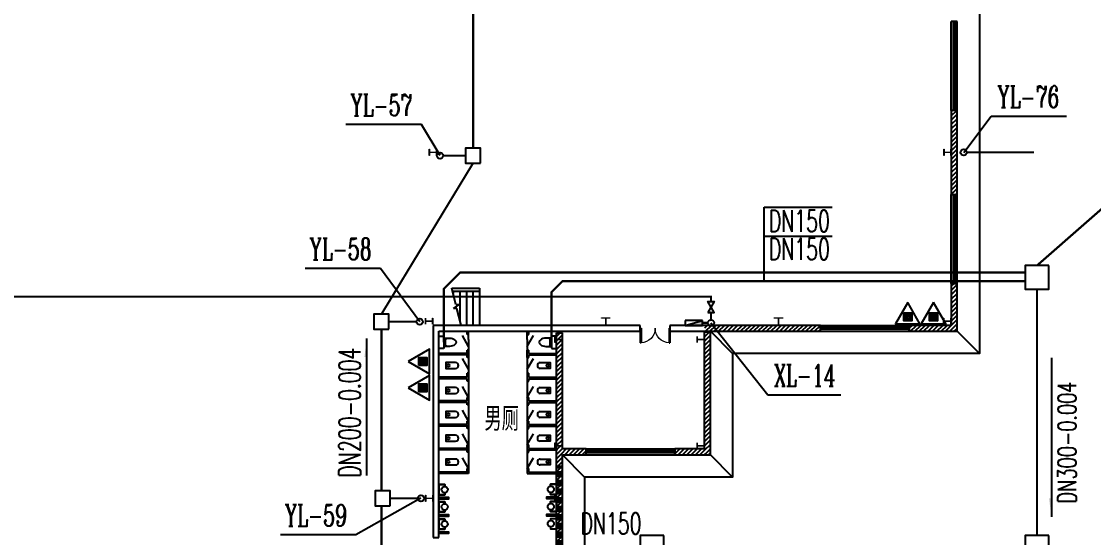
# Model space of a CAD drawing. Extents: x -4407041 to 173436, y -470270 to -29437.
# Drawn here: x -225208 to -181761, y -237033 to -216144 of the extents above; entities that cross this region are included whole.
import ezdxf

# ---------------------------------------------------------------- set-up
doc = ezdxf.new("R2010")
doc.units = 0
doc.header["$LTSCALE"] = 1000
doc.header["$MEASUREMENT"] = 0
for name, pattern in [('CENTER2', [1.125, 0.75, -0.125, 0.125, -0.125]), ('DASH', [0.35, 0.25, -0.1]), ('PHANTOM2', [1.25, 0.625, -0.125, 0.125, -0.125, 0.125, -0.125])]:
    doc.linetypes.add(name, pattern=pattern)
for name, color, linetype in [('DIM_消防', 3, 'Continuous'), ('DIM_雨水', 3, 'Continuous'), ('EQUIP_消火栓', 7, 'Continuous'), ('EQUIP_消防', 7, 'Continuous'), ('PIPE-污水', 2, 'DASH'), ('PIPE-消防', 1, 'PHANTOM2'), ('PIPE-雨水', 4, 'CENTER2'), ('PUB_HATCH', 8, 'Continuous'), ('PUB_TEXT', 7, 'Continuous'), ('STAIR', 2, 'Continuous'), ('TEXT_污水', 7, 'Continuous'), ('TWT_SYMB', 3, 'Continuous'), ('VALVE_消防', 7, 'Continuous'), ('VPIPE-消防', 1, 'Continuous'), ('VPIPE-雨水', 4, 'Continuous'), ('WALL', 9, 'Continuous'), ('WINDOW', 4, 'Continuous'), ('ZDH', 7, 'Continuous'), ('洁具', 7, 'Continuous')]:
    doc.layers.add(name, color=color, linetype=linetype)
doc.layers.add('STXT_XG_THIN', color=2, linetype='Continuous', lineweight=0)
doc.styles.add('_TCH_DIM', font='SIMPLEX', dxfattribs={"bigfont": 'GBCBIG'})
doc.styles.add('_TWT_PIPEDN', font='SIMPLEX', dxfattribs={"width": 0.8, "height": 3.5, "bigfont": 'HZTXT'})
doc.styles.add('_TWT_SERIAL', font='COMPLEX', dxfattribs={"width": 0.8, "height": 3.5, "bigfont": 'HZTXT'})
doc.styles.add('hztxt', font='SIMPLEX', dxfattribs={"width": 0.8, "height": 3.5, "bigfont": 'HZTXT'})
pattern_1 = [(45, (0, 89.76), (-88.388383, 88.388383), [])]

# ---------------------------------------------------------------- blocks, each defined once
blk = doc.blocks.new('$TCHSYS$WIN2D')
for p, q in [((-0.5, 0.5), (0.5, 0.5)), ((-0.5, 0.5), (-0.5, -0.5)), ((0.5, 0.5), (0.5, -0.5)), ((0.5, 0.167), (-0.5, 0.167)), ((0.5, -0.167), (-0.5, -0.167)), ((-0.5, -0.5), (0.5, -0.5))]:
    blk.add_line(p, q)
blk = doc.blocks.new('$DorLib2D$00000002')
for p, q in [((-0.5, 0), (-0.5, 0.4875)), ((-0.475, 0.4875), (-0.5, 0.4875)), ((-0.475, 0), (-0.475, 0.4875)), ((0.475, 0), (0.475, 0.4875)), ((0.475, 0.4875), (0.5, 0.4875)), ((0.5, 0), (0.5, 0.4875)), ((-0.5, 0), (-0.475, 0)), ((0.5, 0), (0.475, 0))]:
    blk.add_line(p, q)
at = {"lineweight": 13}
for centre, start, end in [((-0.4875, 0), 0, 88.53072), ((0.4875, 0), 91.46928, 180)]:
    blk.add_arc(centre, 0.4875, start, end, dxfattribs=at)
blk = doc.blocks.new('$plan$00002826')
at = {"layer": '洁具', "color": 7}
blk.add_line((-260, -140), (-260, 140), dxfattribs=at)
at = {"layer": '洁具'}
blk.add_line((-200, 170), (-200, -170), dxfattribs=at)
blk.add_lwpolyline([(-650, 92, 0.537872), (-650, -92, 0.149947), (-430, -170), (-200, -170), (-200, -220, 0.414214), (-170, -250), (-30, -250, 0.414214), (0, -220), (0, 220, 0.414214), (-30, 250), (-170, 250, 0.414214), (-200, 220), (-200, 170), (-430, 170, 0.149947)], format="xyb", close=True, dxfattribs=at)
at = {"layer": '洁具', "color": 7}
for centre, start, end in [((-413, -227), 67.4505, 91.4725), ((-413, 227), 268.6339, 292.5495)]:
    blk.add_arc(centre, 398, start, end, dxfattribs=at)
blk = doc.blocks.new('$TwtSys$00000434')
for p, q in [((-0.5, 0.5), (-0.5, -0.5)), ((-0.5, -0.5), (0.5, 0.5)), ((0.5, 0.5), (-0.5, 0.5)), ((0.5, -0.5), (0.5, 0.5)), ((-0.5, -0.5), (0.5, -0.5))]:
    blk.add_line(p, q)
blk.add_solid([(0.5, -0.5), (0.5, 0.5), (-0.5, -0.5)])
blk = doc.blocks.new('$VALVE$00000295')
blk.add_lwpolyline([(-125, 72), (-125, -72), (125, 72), (125, -72), (-125, 72)])
for p in [(-125, 0), (125, 0)]:
    blk.add_point(p)
blk = doc.blocks.new('$ATTACHMENT$00000214')
h = blk.add_hatch()
h.set_pattern_fill('ANSI31', color=256, scale=200, style=0)
h.set_pattern_definition([(45, (-38543.802, -6842.639), (-17.67767, 17.67767), [])])
h.paths.add_polyline_path([(-65, 2), (65, 2), (65, -128), (-65, -128)])
for points in [[(0, 172), (-198, -172), (198, -172)], [(-65, 2), (65, 2), (65, -128), (-65, -128)]]:
    blk.add_lwpolyline(points, close=True)

msp = doc.modelspace()

# ---------------------------------------------------------------- hatches: boundary and pattern name
at = {"layer": 'PIPE-污水'}
for points in [[(-207435.4, -226308.2), (-207466.3, -226277.3), (-207453.5, -226264.4)], [(-207435.4, -226308.2), (-207435.4, -226264.4), (-207453.5, -226264.4)], [(-203285.7, -226657), (-203316.6, -226626.1), (-203303.8, -226613.3)], [(-203285.7, -226657), (-203285.7, -226613.3), (-203303.8, -226613.3)], [(-208088.2, -226961), (-208119.1, -226930.1), (-208131.9, -226942.9)], [(-208088.2, -226961), (-208131.9, -226961), (-208131.9, -226942.9)], [(-203728.2, -227099.5), (-203759.1, -227068.6), (-203771.9, -227081.4)], [(-203728.2, -227099.5), (-203771.9, -227099.5), (-203771.9, -227081.4)]]:
    msp.add_hatch(color=256, dxfattribs=at).paths.add_polyline_path(points)
at = {"layer": 'PIPE-消防'}
for points in [[(-197265, -227286.5), (-197221.2, -227286.5), (-197221.2, -227242.8)], [(-197265, -227286.5), (-197265, -227242.8), (-197221.2, -227242.8)]]:
    msp.add_hatch(color=256, dxfattribs=at).paths.add_polyline_path(points)
at = {"layer": 'PUB_HATCH'}
h = msp.add_hatch(dxfattribs=at)
h.set_pattern_fill('普通砖', color=256, scale=50, style=0)
h.set_pattern_definition(pattern_1)
h.paths.add_polyline_path([(-187528.2, -219744.2), (-187528.2, -223144.2), (-187288.2, -223144.2), (-187288.2, -219744.2)])
h = msp.add_hatch(dxfattribs=at)
h.set_pattern_fill('普通砖', color=256, scale=50, style=0)
h.set_pattern_definition(pattern_1)
h.paths.add_polyline_path([(-187288.2, -228684.2), (-187288.2, -226744.2), (-187528.2, -226744.2), (-187528.2, -228444.2)])
h = msp.add_hatch(dxfattribs=at)
h.set_pattern_fill('普通砖', color=256, scale=50, style=0)
h.set_pattern_definition(pattern_1)
h.paths.add_polyline_path([(-197511, -228684.2), (-192828.2, -228684.2), (-192828.2, -228444.2), (-197511, -228444.2), (-197522.5, -228604.2)])
h = msp.add_hatch(dxfattribs=at)
h.set_pattern_fill('普通砖', color=256, scale=50, style=0)
h.set_pattern_definition(pattern_1)
h.paths.add_polyline_path([(-187528.2, -228444.2), (-189228.2, -228444.2), (-189228.2, -228684.2), (-187288.2, -228684.2)])
h = msp.add_hatch(dxfattribs=at)
h.set_pattern_fill('普通砖', color=256, scale=50, style=0)
h.set_pattern_definition(pattern_1)
h.paths.add_polyline_path([(-203368.2, -233524.2), (-203288.2, -233444.2), (-203288.2, -228746.8), (-203528.2, -228746.8), (-203528.2, -233444.2)])
h = msp.add_hatch(dxfattribs=at)
h.set_pattern_fill('普通砖', color=256, scale=50, style=0)
h.set_pattern_definition(pattern_1)
h.paths.add_polyline_path([(-197528.2, -233444.2), (-197288.2, -233684.2), (-197288.2, -228700.8), (-197528.2, -228700.8)])
h = msp.add_hatch(dxfattribs=at)
h.set_pattern_fill('普通砖', color=256, scale=50, style=0)
h.set_pattern_definition(pattern_1)
h.paths.add_polyline_path([(-203448.2, -238444.2), (-203288.2, -238444.2), (-203288.2, -233684.2), (-203368.2, -233524.2), (-203528.2, -233444.2), (-203528.2, -238324.2)])
h = msp.add_hatch(dxfattribs=at)
h.set_pattern_fill('普通砖', color=256, scale=50, style=0)
h.set_pattern_definition(pattern_1)
h.paths.add_polyline_path([(-203288.2, -233684.2), (-202328.2, -233684.2), (-202328.2, -233444.2), (-203288.2, -233444.2), (-203368.2, -233524.2)])
h = msp.add_hatch(dxfattribs=at)
h.set_pattern_fill('普通砖', color=256, scale=50, style=0)
h.set_pattern_definition(pattern_1)
h.paths.add_polyline_path([(-197528.2, -233444.2), (-198728.2, -233444.2), (-198728.2, -233684.2), (-197288.2, -233684.2)])
at = {"layer": 'TWT_SYMB'}
for points in [[(-211210.5, -228977), (-211210.5, -229727), (-211310.5, -229727)], [(-183467, -236191), (-183467, -235441), (-183567, -235441)]]:
    msp.add_hatch(color=256, dxfattribs=at).paths.add_polyline_path(points)

# ---------------------------------------------------------------- linework, layer by layer
for p, q in [((-195104, -226657), (-195104, -223661.5)), ((-195104, -223661.5), (-192354.5, -223661.5)), ((-195104, -224829.5), (-192354.5, -224829.5))]:
    msp.add_line(p, q)
at = {"color": 2}
for p, q in [((-196388.2, -229584.2), (-197288.2, -228684.2)), ((-186388.2, -229584.2), (-187288.2, -228684.2)), ((-202388.2, -234584.2), (-203288.2, -233684.2)), ((-196388.2, -234584.2), (-197288.2, -233684.2))]:
    msp.add_line(p, q, dxfattribs=at)
msp.add_lwpolyline([(-179388.2, -200444.2), (-179388.2, -201584.2), (-186388.2, -201584.2), (-186388.2, -229584.2), (-196388.2, -229584.2), (-196388.2, -234584.2), (-202388.2, -234584.2), (-202388.2, -248584.2), (-207388.2, -248584.2), (-207388.2, -250584.2), (-215528.2, -250584.2)], dxfattribs=at)
for points in [[(-206600.5, -221877.8), (-206600.5, -221270.8), (-207207.5, -221270.8), (-207207.5, -221877.8)], [(-183574.4, -226023.5), (-184531.8, -226023.5), (-184531.8, -226980.9), (-183574.4, -226980.9)], [(-210315.5, -228599.1), (-210315.5, -227992.1), (-210922.5, -227992.1), (-210922.5, -228599.1)], [(-210262.4, -235747.6), (-210262.4, -235140.6), (-210869.4, -235140.6), (-210869.4, -235747.6)], [(-208288.2, -235418.6), (-208288.2, -235469.8), (-207892.3, -235469.8), (-207892.3, -235418.6)], [(-203528.2, -235456.9), (-203528.2, -235405.8), (-203924, -235405.8), (-203924, -235456.9)], [(-208288.2, -236115.4), (-208288.2, -236166.6), (-207892.3, -236166.6), (-207892.3, -236115.4)], [(-203528.2, -236153.7), (-203528.2, -236102.6), (-203924, -236102.6), (-203924, -236153.7)], [(-208288.2, -236812.2), (-208288.2, -236863.3), (-207892.3, -236863.3), (-207892.3, -236812.2)], [(-199171.5, -236952.3), (-200128.9, -236952.3), (-200128.9, -237909.8), (-199171.5, -237909.8)], [(-183574.4, -236952.3), (-184531.8, -236952.3), (-184531.8, -237909.8), (-183574.4, -237909.8)]]:
    msp.add_lwpolyline(points, close=True)
at = {"layer": 'DIM_消防'}
for p, q in [((-197265, -228344.2), (-194964, -231258.5)), ((-194964, -231258.5), (-192003.6, -231258.5))]:
    msp.add_line(p, q, dxfattribs=at)
at = {"layer": 'DIM_雨水'}
for p, q in [((-187023, -221444.2), (-185912.1, -219980.7)), ((-185912.1, -219980.7), (-182850.7, -219980.7)), ((-208998.5, -220318.3), (-212059.9, -220318.3)), ((-208244.5, -221574.3), (-208998.5, -220318.3)), ((-210652.5, -226139.5), (-213713.9, -226139.5)), ((-209069.6, -228295.6), (-210652.5, -226139.5)), ((-209016.5, -235444.1), (-211654, -236920.5)), ((-211654, -236920.5), (-214715.4, -236920.5))]:
    msp.add_line(p, q, dxfattribs=at)
at = {"layer": 'PIPE-污水', "ltscale": 2.5, "const_width": 87.5}
for points in [[(-170489.8, -214154.5), (-184053.1, -226023.5)], [(-208088.2, -226961), (-207435.4, -226308.2)], [(-207435.4, -226308.2), (-184531.8, -226308.2)], [(-203728.2, -227099.5), (-203285.7, -226657)], [(-203285.7, -226657), (-184530.9, -226657)], [(-208088.2, -229130), (-208088.2, -226961)], [(-203728.2, -229130), (-203728.2, -227099.5)], [(-184053.1, -226980.9), (-184053.1, -236952.3)]]:
    msp.add_lwpolyline(points, dxfattribs=at)
at = {"layer": 'PIPE-消防', "ltscale": 2.5, "const_width": 87.5}
for points in [[(-197265, -227286.5), (-235614.5, -227286.5)], [(-197265, -227483.4), (-197265, -227286.5)], [(-197265, -228219.2), (-197265, -227921.6)], [(-197390, -228344.2), (-197605.5, -228344.2)]]:
    msp.add_lwpolyline(points, dxfattribs=at)
at = {"layer": 'PIPE-雨水', "ltscale": 2.5, "const_width": 87.5}
for points in [[(-206904, -214747.6), (-206904, -221270.8)], [(-208119.5, -221574.3), (-207207.5, -221574.3)], [(-210619, -227992.1), (-206904, -221877.8)], [(-209194.6, -228295.6), (-210315.5, -228295.6)], [(-210619, -228599.1), (-210619, -235140.6)], [(-209141.5, -235444.1), (-210262.4, -235444.1)], [(-210619, -235747.6), (-210619, -242140.6)]]:
    msp.add_lwpolyline(points, dxfattribs=at)
at = {"layer": 'PIPE-雨水', "linetype": 'CENTER2', "const_width": 87.5}
msp.add_lwpolyline([(-186898, -221444.2), (-184176.5, -221444.2)], dxfattribs=at)
at = {"layer": 'STAIR'}
for p, q in [((-207772.6, -226942.8), (-206638.6, -226942.8)), ((-207605.5, -227605.7), (-207772.6, -226942.8)), ((-207742.3, -227062.8), (-206638.6, -227062.8)), ((-207718.6, -227062.8), (-207718.6, -227157.1)), ((-207448.6, -227062.8), (-207448.6, -228228.5)), ((-207178.6, -227062.8), (-207178.6, -228442.8)), ((-206908.6, -227062.8), (-206908.6, -228442.8)), ((-206638.6, -226942.8), (-206638.6, -227062.8)), ((-206638.6, -227062.8), (-206638.6, -228442.8)), ((-207701.5, -227758.6), (-207478.9, -227607.6)), ((-207478.9, -227607.6), (-207605.5, -227605.7)), ((-207566.5, -227760.6), (-207701.5, -227758.6)), ((-207394.6, -228442.8), (-207566.5, -227760.6)), ((-207394.6, -228442.8), (-206638.6, -228442.8))]:
    msp.add_line(p, q, dxfattribs=at)
at = {"layer": 'STXT_XG_THIN', "color": 2}
for points in [[(-208678.2, -221569.1), (-208678.2, -221319.1), (-208668, -221319.1), (-208668, -221441.2), (-208388.4, -221441.2), (-208388.4, -221319.1), (-208378.2, -221319.1), (-208378.2, -221569.1), (-208388.4, -221569.1), (-208388.4, -221447), (-208668, -221447), (-208668, -221569.1), (-208678.2, -221569.1)], [(-187828.2, -221569.2), (-187828.2, -221319.2), (-187818, -221319.2), (-187818, -221441.3), (-187538.4, -221441.3), (-187538.4, -221319.2), (-187528.2, -221319.2), (-187528.2, -221569.2), (-187538.4, -221569.2), (-187538.4, -221447.1), (-187818, -221447.1), (-187818, -221569.2), (-187828.2, -221569.2)], [(-208838.4, -228402), (-208838.4, -228152), (-208828.2, -228152), (-208828.2, -228274.1), (-208548.6, -228274.1), (-208548.6, -228152), (-208538.4, -228152), (-208538.4, -228402), (-208548.6, -228402), (-208548.6, -228279.9), (-208828.2, -228279.9), (-208828.2, -228402), (-208838.4, -228402)], [(-201698.2, -228144.2), (-201358.2, -228144.2), (-201358.2, -228154.4), (-201525.3, -228154.4), (-201525.3, -228434), (-201358.2, -228434), (-201358.2, -228444.2), (-201698.2, -228444.2), (-201698.2, -228434), (-201531.1, -228434), (-201531.1, -228154.4), (-201698.2, -228154.4), (-201698.2, -228144.2)], [(-194698.2, -228144.2), (-194358.2, -228144.2), (-194358.2, -228154.4), (-194525.3, -228154.4), (-194525.3, -228434), (-194358.2, -228434), (-194358.2, -228444.2), (-194698.2, -228444.2), (-194698.2, -228434), (-194531.1, -228434), (-194531.1, -228154.4), (-194698.2, -228154.4), (-194698.2, -228144.2)], [(-187838.4, -228402.1), (-187838.4, -228152.1), (-187828.2, -228152.1), (-187828.2, -228274.2), (-187548.6, -228274.2), (-187548.6, -228152.1), (-187538.4, -228152.1), (-187538.4, -228402.1), (-187548.6, -228402.1), (-187548.6, -228280), (-187828.2, -228280), (-187828.2, -228402.1), (-187838.4, -228402.1)], [(-203587.1, -229144.7), (-203587.1, -228894.7), (-203576.9, -228894.7), (-203576.9, -229016.8), (-203297.3, -229016.8), (-203297.3, -228894.7), (-203287.1, -228894.7), (-203287.1, -229144.7), (-203297.3, -229144.7), (-203297.3, -229022.6), (-203576.9, -229022.6), (-203576.9, -229144.7), (-203587.1, -229144.7)], [(-197828.2, -229144.7), (-197828.2, -228894.7), (-197818, -228894.7), (-197818, -229016.8), (-197538.4, -229016.8), (-197538.4, -228894.7), (-197528.2, -228894.7), (-197528.2, -229144.7), (-197538.4, -229144.7), (-197538.4, -229022.6), (-197818, -229022.6), (-197818, -229144.7), (-197828.2, -229144.7)], [(-203588.2, -233444.2), (-203588.2, -233194.2), (-203578, -233194.2), (-203578, -233316.3), (-203298.4, -233316.3), (-203298.4, -233194.2), (-203288.2, -233194.2), (-203288.2, -233444.2), (-203298.4, -233444.2), (-203298.4, -233322.1), (-203578, -233322.1), (-203578, -233444.2), (-203588.2, -233444.2)], [(-197828.2, -233444.2), (-197828.2, -233194.2), (-197818, -233194.2), (-197818, -233316.3), (-197538.4, -233316.3), (-197538.4, -233194.2), (-197528.2, -233194.2), (-197528.2, -233444.2), (-197538.4, -233444.2), (-197538.4, -233322.1), (-197818, -233322.1), (-197818, -233444.2), (-197828.2, -233444.2)], [(-208828.2, -235569.1), (-208828.2, -235319.1), (-208818, -235319.1), (-208818, -235441.2), (-208538.4, -235441.2), (-208538.4, -235319.1), (-208528.2, -235319.1), (-208528.2, -235569.1), (-208538.4, -235569.1), (-208538.4, -235447), (-208818, -235447), (-208818, -235569.1), (-208828.2, -235569.1)], [(-203588.2, -235569.1), (-203588.2, -235319.1), (-203578, -235319.1), (-203578, -235441.2), (-203298.4, -235441.2), (-203298.4, -235319.1), (-203288.2, -235319.1), (-203288.2, -235569.1), (-203298.4, -235569.1), (-203298.4, -235447), (-203578, -235447), (-203578, -235569.1), (-203588.2, -235569.1)]]:
    msp.add_lwpolyline(points, dxfattribs=at)
at = {"layer": 'TWT_SYMB'}
for points in [[(-211210.5, -234524.5), (-211210.5, -228977)], [(-183467, -229759), (-183467, -236191)]]:
    msp.add_lwpolyline(points, dxfattribs=at)
at = {"layer": 'VPIPE-消防'}
msp.add_circle((-197265, -228344.2), 125, dxfattribs=at)
at = {"layer": 'VPIPE-雨水'}
for centre in [(-208244.5, -221574.3), (-187023, -221444.2), (-209069.6, -228295.6), (-209016.5, -235444.1)]:
    msp.add_circle(centre, 125, dxfattribs=at)
at = {"layer": 'WALL', "color": 5}
for p, q in [((-187528.2, -219744.2), (-187528.2, -223144.2)), ((-187288.2, -219744.2), (-187528.2, -219744.2)), ((-187288.2, -223144.2), (-187288.2, -219744.2)), ((-187528.2, -223144.2), (-187288.2, -223144.2)), ((-187288.2, -226744.2), (-187528.2, -226744.2)), ((-187528.2, -226744.2), (-187528.2, -228444.2)), ((-187288.2, -228684.2), (-187288.2, -226744.2)), ((-200128.2, -228444.2), (-208528.2, -228444.2)), ((-208528.2, -228444.2), (-208528.2, -237033.4)), ((-200128.2, -228684.2), (-200128.2, -228444.2)), ((-197528.2, -228444.2), (-198928.2, -228444.2)), ((-198928.2, -228444.2), (-198928.2, -228684.2)), ((-192828.2, -228444.2), (-197511, -228444.2)), ((-192828.2, -228684.2), (-192828.2, -228444.2)), ((-187528.2, -228444.2), (-189228.2, -228444.2)), ((-189228.2, -228444.2), (-189228.2, -228684.2)), ((-208288.2, -228684.2), (-200128.2, -228684.2)), ((-208288.2, -237033.4), (-208288.2, -228684.2)), ((-203528.2, -233444.2), (-203528.2, -228746.8)), ((-203528.2, -228746.8), (-203288.2, -228746.8)), ((-203288.2, -233444.2), (-203288.2, -228746.8)), ((-198928.2, -228684.2), (-197528.2, -228684.2)), ((-197528.2, -233444.2), (-197528.2, -228700.8)), ((-197528.2, -228700.8), (-197288.2, -228700.8)), ((-197511, -228684.2), (-192828.2, -228684.2)), ((-197288.2, -233684.2), (-197288.2, -228700.8)), ((-189228.2, -228684.2), (-187288.2, -228684.2)), ((-203528.2, -238324.2), (-203528.2, -233444.2)), ((-202328.2, -233444.2), (-203288.2, -233444.2)), ((-203288.2, -233684.2), (-202328.2, -233684.2)), ((-203288.2, -238444.2), (-203288.2, -233684.2)), ((-202328.2, -233684.2), (-202328.2, -233444.2)), ((-197528.2, -233444.2), (-198728.2, -233444.2)), ((-198728.2, -233444.2), (-198728.2, -233684.2)), ((-198728.2, -233684.2), (-197288.2, -233684.2)), ((-208528.2, -237033.4), (-208288.2, -237033.4))]:
    msp.add_line(p, q, dxfattribs=at)
at = {"layer": 'WINDOW'}
for p, q in [((-207088.2, -229294.2), (-207340.8, -228850.6)), ((-207148.2, -228814.2), (-207148.2, -228684.2)), ((-207088.2, -228814.2), (-207148.2, -228814.2)), ((-207088.2, -229014.2), (-207088.2, -228684.2)), ((-204708.2, -229014.2), (-204708.2, -228684.2)), ((-204708.2, -228814.2), (-204648.2, -228814.2)), ((-204708.2, -229294.2), (-204455.5, -228850.6)), ((-204648.2, -228814.2), (-204648.2, -228684.2)), ((-207088.2, -229014.2), (-207088.2, -234444.2)), ((-204708.2, -229014.2), (-204708.2, -234444.2)), ((-207148.2, -229584.2), (-208268.2, -229584.2)), ((-207148.2, -229644.2), (-208268.2, -229644.2)), ((-207088.2, -230224.2), (-207340.8, -229780.6)), ((-207148.2, -229584.2), (-207148.2, -229444.2)), ((-207088.2, -229444.2), (-207148.2, -229444.2)), ((-207148.2, -229744.2), (-207148.2, -229644.2)), ((-207088.2, -229744.2), (-207148.2, -229744.2)), ((-207088.2, -229744.2), (-207088.2, -229444.2)), ((-204708.2, -229444.2), (-204648.2, -229444.2)), ((-204708.2, -229744.2), (-204708.2, -229444.2)), ((-204708.2, -229744.2), (-204648.2, -229744.2)), ((-204708.2, -230224.2), (-204455.5, -229780.6)), ((-204648.2, -229584.2), (-204648.2, -229444.2)), ((-204648.2, -229584.2), (-203528.2, -229584.2)), ((-204648.2, -229644.2), (-203528.2, -229644.2)), ((-204648.2, -229744.2), (-204648.2, -229644.2)), ((-207148.2, -230544.2), (-208268.2, -230544.2)), ((-207148.2, -230604.2), (-208268.2, -230604.2)), ((-207148.2, -230544.2), (-207148.2, -230374.2)), ((-207088.2, -230374.2), (-207148.2, -230374.2)), ((-207148.2, -230704.2), (-207148.2, -230604.2)), ((-204708.2, -230374.2), (-204648.2, -230374.2)), ((-204648.2, -230544.2), (-204648.2, -230374.2)), ((-204648.2, -230544.2), (-203528.2, -230544.2)), ((-204648.2, -230604.2), (-203528.2, -230604.2)), ((-204648.2, -230704.2), (-204648.2, -230604.2)), ((-207088.2, -231364.2), (-207340.8, -230920.6)), ((-207088.2, -230704.2), (-207148.2, -230704.2)), ((-204708.2, -230704.2), (-204648.2, -230704.2)), ((-204708.2, -231364.2), (-204455.5, -230920.6)), ((-207148.2, -231504.2), (-208268.2, -231504.2)), ((-207148.2, -231504.2), (-208268.2, -231504.2)), ((-207148.2, -231564.2), (-208268.2, -231564.2)), ((-207148.2, -231564.2), (-208268.2, -231564.2)), ((-207148.2, -231504.2), (-207148.2, -231364.2)), ((-207088.2, -231364.2), (-207148.2, -231364.2)), ((-207148.2, -231664.2), (-207148.2, -231564.2)), ((-204708.2, -231364.2), (-204648.2, -231364.2)), ((-204648.2, -231504.2), (-204648.2, -231364.2)), ((-204648.2, -231504.2), (-203528.2, -231504.2)), ((-204648.2, -231504.2), (-203528.2, -231504.2)), ((-204648.2, -231564.2), (-203528.2, -231564.2)), ((-204648.2, -231564.2), (-203528.2, -231564.2)), ((-204648.2, -231664.2), (-204648.2, -231564.2)), ((-207088.2, -232324.2), (-207340.8, -231880.6)), ((-207088.2, -231664.2), (-207148.2, -231664.2)), ((-204708.2, -231664.2), (-204648.2, -231664.2)), ((-204708.2, -232324.2), (-204455.5, -231880.6)), ((-207148.2, -232464.2), (-207148.2, -232324.2)), ((-207088.2, -232324.2), (-207148.2, -232324.2)), ((-204708.2, -232324.2), (-204648.2, -232324.2)), ((-204648.2, -232464.2), (-204648.2, -232324.2)), ((-207148.2, -232464.2), (-208268.2, -232464.2)), ((-207148.2, -232464.2), (-208268.2, -232464.2)), ((-207148.2, -232464.2), (-208268.2, -232464.2)), ((-207088.2, -232524.2), (-208268.2, -232524.2)), ((-207148.2, -232524.2), (-208268.2, -232524.2)), ((-207148.2, -232524.2), (-208268.2, -232524.2)), ((-207088.2, -233284.2), (-207340.8, -232840.6)), ((-207148.2, -232624.2), (-207148.2, -232524.2)), ((-207088.2, -232624.2), (-207148.2, -232624.2)), ((-204708.2, -232524.2), (-203528.2, -232524.2)), ((-204708.2, -232624.2), (-204648.2, -232624.2)), ((-204708.2, -233284.2), (-204455.5, -232840.6)), ((-204648.2, -232464.2), (-203528.2, -232464.2)), ((-204648.2, -232464.2), (-203528.2, -232464.2)), ((-204648.2, -232464.2), (-203528.2, -232464.2)), ((-204648.2, -232524.2), (-203528.2, -232524.2)), ((-204648.2, -232524.2), (-203528.2, -232524.2)), ((-204648.2, -232624.2), (-204648.2, -232524.2)), ((-207088.2, -233284.2), (-207148.2, -233284.2)), ((-207148.2, -233424.2), (-207148.2, -233284.2)), ((-204708.2, -233284.2), (-204648.2, -233284.2)), ((-204648.2, -233424.2), (-204648.2, -233284.2)), ((-207148.2, -233424.2), (-208268.2, -233424.2)), ((-207148.2, -233424.2), (-208268.2, -233424.2)), ((-207148.2, -233424.2), (-208268.2, -233424.2)), ((-207088.2, -233484.2), (-208268.2, -233484.2)), ((-207148.2, -233484.2), (-208268.2, -233484.2)), ((-207148.2, -233484.2), (-208268.2, -233484.2)), ((-207148.2, -233584.2), (-207148.2, -233484.2)), ((-207088.2, -233584.2), (-207148.2, -233584.2)), ((-204708.2, -233484.2), (-203528.2, -233484.2)), ((-204708.2, -233584.2), (-204648.2, -233584.2)), ((-204648.2, -233424.2), (-203528.2, -233424.2)), ((-204648.2, -233424.2), (-203528.2, -233424.2)), ((-204648.2, -233424.2), (-203528.2, -233424.2)), ((-204648.2, -233484.2), (-203528.2, -233484.2)), ((-204648.2, -233484.2), (-203528.2, -233484.2)), ((-204648.2, -233584.2), (-204648.2, -233484.2)), ((-207088.2, -234244.2), (-207340.8, -233800.6)), ((-204708.2, -234244.2), (-204455.5, -233800.6)), ((-207148.2, -234384.2), (-208268.2, -234384.2)), ((-207088.2, -234444.2), (-208268.2, -234444.2)), ((-207148.2, -234384.2), (-207148.2, -234244.2)), ((-207088.2, -234244.2), (-207148.2, -234244.2)), ((-204708.2, -234244.2), (-204648.2, -234244.2)), ((-204708.2, -234444.2), (-203528.2, -234444.2)), ((-204648.2, -234384.2), (-204648.2, -234244.2)), ((-204648.2, -234384.2), (-203528.2, -234384.2))]:
    msp.add_line(p, q, dxfattribs=at)
at = {"layer": 'WINDOW', "linetype": 'DASH'}
for p, q in [((-203528.2, -234144.2, 900), (-203288.2, -234144.2, 900)), ((-203448.2, -237744.2, 900), (-203448.2, -234144.2, 900)), ((-203368.2, -237744.2, 900), (-203368.2, -234144.2, 900))]:
    msp.add_line(p, q, dxfattribs=at)
at = {"layer": 'ZDH'}
for points in [[(-207614.4, -229951.2), (-208015.9, -229951.2), (-208015.9, -230189.7), (-207614.4, -230189.7)], [(-204181.9, -229951.2), (-203780.4, -229951.2), (-203780.4, -230189.7), (-204181.9, -230189.7)], [(-207614.4, -230965.9), (-208015.9, -230965.9), (-208015.9, -231204.4), (-207614.4, -231204.4)], [(-204181.9, -230965.9), (-203780.4, -230965.9), (-203780.4, -231204.4), (-204181.9, -231204.4)], [(-207614.4, -231935.9), (-208015.9, -231935.9), (-208015.9, -232174.4), (-207614.4, -232174.4)], [(-204181.9, -231935.9), (-203780.4, -231935.9), (-203780.4, -232174.4), (-204181.9, -232174.4)], [(-207614.4, -232895.9), (-208015.9, -232895.9), (-208015.9, -233134.4), (-207614.4, -233134.4)], [(-204181.9, -232895.9), (-203780.4, -232895.9), (-203780.4, -233134.4), (-204181.9, -233134.4)], [(-207614.4, -233855.9), (-208015.9, -233855.9), (-208015.9, -234094.4), (-207614.4, -234094.4)], [(-204181.9, -233855.9), (-203780.4, -233855.9), (-203780.4, -234094.4), (-204181.9, -234094.4)], [(-208051.5, -235222.4), (-208051.5, -235301), (-208288.2, -235301), (-208288.2, -234890.6), (-208051.5, -234890.6), (-208051.5, -234969.2)], [(-208051.5, -234969.2), (-208051.5, -234890.6), (-208288.2, -234890.6), (-208288.2, -235301), (-208051.5, -235301), (-208051.5, -235222.4)], [(-203764.8, -234956.3), (-203764.8, -234877.8), (-203528.2, -234877.8), (-203528.2, -235288.1), (-203764.8, -235288.1), (-203764.8, -235209.6)], [(-203764.8, -235209.6), (-203764.8, -235288.1), (-203528.2, -235288.1), (-203528.2, -234877.8), (-203764.8, -234877.8), (-203764.8, -234956.3)], [(-208051.5, -235919.2), (-208051.5, -235997.8), (-208288.2, -235997.8), (-208288.2, -235587.4), (-208051.5, -235587.4), (-208051.5, -235666)], [(-208051.5, -235666), (-208051.5, -235587.4), (-208288.2, -235587.4), (-208288.2, -235997.8), (-208051.5, -235997.8), (-208051.5, -235919.2)], [(-203764.8, -235653.1), (-203764.8, -235574.6), (-203528.2, -235574.6), (-203528.2, -235984.9), (-203764.8, -235984.9), (-203764.8, -235906.4)], [(-203764.8, -235906.4), (-203764.8, -235984.9), (-203528.2, -235984.9), (-203528.2, -235574.6), (-203764.8, -235574.6), (-203764.8, -235653.1)], [(-208051.5, -236616), (-208051.5, -236694.5), (-208288.2, -236694.5), (-208288.2, -236284.2), (-208051.5, -236284.2), (-208051.5, -236362.7)], [(-208051.5, -236362.7), (-208051.5, -236284.2), (-208288.2, -236284.2), (-208288.2, -236694.5), (-208051.5, -236694.5), (-208051.5, -236616)], [(-203764.8, -236603.2), (-203764.8, -236681.7), (-203528.2, -236681.7), (-203528.2, -236271.4), (-203764.8, -236271.4), (-203764.8, -236349.9)]]:
    msp.add_lwpolyline(points, dxfattribs=at)
for centre, radius in [((-207913.2, -230070.7), 54.3), ((-207913.2, -230070.7), 54.3), ((-203883.1, -230070.7), 54.3), ((-203883.1, -230070.7), 54.3), ((-207913.2, -231085.4), 54.3), ((-207913.2, -231085.4), 54.3), ((-203883.1, -231085.4), 54.3), ((-203883.1, -231085.4), 54.3), ((-207913.2, -232055.4), 54.3), ((-207913.2, -232055.4), 54.3), ((-203883.1, -232055.4), 54.3), ((-203883.1, -232055.4), 54.3), ((-207913.2, -233015.4), 54.3), ((-207913.2, -233015.4), 54.3), ((-203883.1, -233015.4), 54.3), ((-203883.1, -233015.4), 54.3), ((-207913.2, -233975.4), 54.3), ((-207913.2, -233975.4), 54.3), ((-203883.1, -233975.4), 54.3), ((-203883.1, -233975.4), 54.3), ((-208061.5, -235095.8), 126.6), ((-208061.5, -235095.8), 126.6), ((-203754.8, -235083), 126.6), ((-203754.8, -235083), 126.6), ((-208061.5, -235792.6), 126.6), ((-208061.5, -235792.6), 126.6), ((-203754.8, -235779.7), 126.6), ((-203754.8, -235779.7), 126.6), ((-203754.8, -236476.5), 126.6), ((-208061.5, -236489.4), 126.6), ((-208061.5, -236489.4), 126.6)]:
    msp.add_circle(centre, radius, dxfattribs=at)
for centre, start, end in [((-207614.4, -230070.4), 270, 90), ((-207614.4, -230070.4), 270, 90), ((-204181.9, -230070.4), 90, 270), ((-204181.9, -230070.4), 90, 270), ((-207614.4, -231085.1), 270, 90), ((-207614.4, -231085.1), 270, 90), ((-204181.9, -231085.1), 90, 270), ((-204181.9, -231085.1), 90, 270), ((-207614.4, -232055.1), 270, 90), ((-207614.4, -232055.1), 270, 90), ((-204181.9, -232055.1), 90, 270), ((-204181.9, -232055.1), 90, 270), ((-207614.4, -233015.1), 270, 90), ((-207614.4, -233015.1), 270, 90), ((-204181.9, -233015.1), 90, 270), ((-204181.9, -233015.1), 90, 270), ((-207614.4, -233975.1), 270, 90), ((-207614.4, -233975.1), 270, 90), ((-204181.9, -233975.1), 90, 270), ((-204181.9, -233975.1), 90, 270)]:
    msp.add_arc(centre, 119.3, start, end, dxfattribs=at)

# ---------------------------------------------------------------- block references
at = {"yscale": -1, "rotation": 180}
msp.add_blockref('$plan$00002826', (-208288.2, -229130), dxfattribs=at)
msp.add_blockref('$plan$00002826', (-203528.2, -229130))
at = {"layer": 'EQUIP_消火栓', "xscale": 700, "yscale": 200, "zscale": 700}
msp.add_blockref('$TwtSys$00000434', (-197955.5, -228344.2), dxfattribs=at)
at = {"layer": 'EQUIP_消防', "xscale": 2.5, "yscale": 2.5, "zscale": 2.5}
for p in [(-189293, -227947), (-188246.5, -227947)]:
    msp.add_blockref('$ATTACHMENT$00000214', p, dxfattribs=at)
at = {"layer": 'EQUIP_消防', "xscale": 2.5, "yscale": 2.5, "zscale": 2.5, "rotation": 90}
for p in [(-209099.5, -229909.5), (-209099.5, -230974)]:
    msp.add_blockref('$ATTACHMENT$00000214', p, dxfattribs=at)
at = {"layer": 'VALVE_消防', "xscale": 1.75, "yscale": 1.75, "zscale": 1.75, "rotation": 90}
msp.add_blockref('$VALVE$00000295', (-197265, -227702.5), dxfattribs=at)
at = {"layer": 'WINDOW', "xscale": -3600, "zscale": -3600, "rotation": 270}
for p, yscale in [((-187408.2, -217944.2), 240), ((-187408.2, -224944.2), -240)]:
    msp.add_blockref('$TCHSYS$WIN2D', p, dxfattribs=dict(at, yscale=yscale))
at = {"layer": 'WINDOW'}
for name, p, xscale, yscale, zscale in [('$TCHSYS$WIN2D', (-191028.2, -228564.2), 3600, -240, 3600), ('$DorLib2D$00000002', (-199528.2, -228564.2), 1200, -1200, 1200), ('$TCHSYS$WIN2D', (-200528.2, -233564.2), 3600, -240, 3600)]:
    msp.add_blockref(name, p, dxfattribs=dict(at, xscale=xscale, yscale=yscale, zscale=zscale))

# ---------------------------------------------------------------- texts
at = {"layer": 'DIM_消防', "color": 7, "style": '_TWT_SERIAL', "width": 0.64}
msp.add_text('XL-14', height=875, dxfattribs=at).set_placement((-194712, -230908.5))
at = {"layer": 'DIM_雨水', "color": 7, "style": '_TWT_SERIAL', "width": 0.64}
for s, p in [('YL-76', (-185665.7, -219630.7)), ('YL-57', (-211884.9, -219968.3)), ('YL-58', (-213538.9, -225789.5)), ('YL-59', (-214540.4, -236570.5))]:
    msp.add_text(s, height=875, dxfattribs=at).set_placement(p)
at = {"layer": 'PUB_TEXT', "style": '_TCH_DIM'}
msp.add_text('男厕', height=964.54, dxfattribs=at).set_placement((-206441.7, -232715.9))
at = {"layer": 'TEXT_污水', "style": '_TWT_PIPEDN', "width": 0.64}
for p in [(-194921, -224657), (-194921, -225795.5), (-202553.5, -236902)]:
    msp.add_text('DN150', height=875, dxfattribs=at).set_placement(p)
at = {"layer": 'TWT_SYMB', "color": 7}
for s, height, style, width, p in [('DN200-0.004', 875, 'hztxt', 0.64, (-211473, -234604.1)), ('DN300-0.004', 743.75, '_TCH_DIM', 0.705882, (-182460.8, -235650))]:
    msp.add_text(s, height=height, rotation=90, dxfattribs=dict(at, style=style, width=width)).set_placement(p)

doc.saveas('drawing.dxf')
